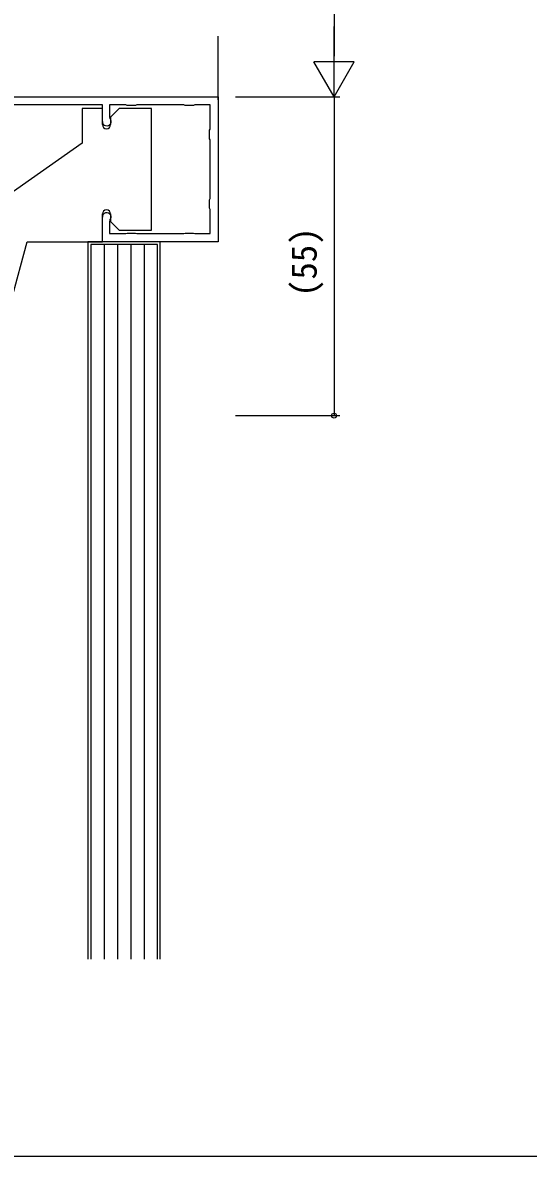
# Model space of a CAD drawing. Units: millimetres on the paper. Extents: x -437 to 438, y -233 to 230.
# Drawn here: x -147.1 to -59.8, y -233 to -37.4 of the extents above; entities that cross this region are included whole.
import ezdxf
from ezdxf.enums import TextEntityAlignment as Align

# ---------------------------------------------------------------- set-up
doc = ezdxf.new("R2010")
doc.units = ezdxf.units.MM
for name, color, linetype in [('0-3_YKK_11E', 7, 'Continuous'), ('0-4_YKK_12', 2, 'Continuous'), ('0-5_YKK_13', 4, 'Continuous'), ('0-6_YKK_D', 6, 'Continuous'), ('0-7_YKK_ZWAK', 7, 'Continuous'), ('0-8_YSS_K', 3, 'Continuous')]:
    doc.layers.add(name, color=color, linetype=linetype)
doc.styles.add('ＭＳ ゴシック', font='')
doc.styles.get('ＭＳ ゴシック').set_extended_font_data('MS Gothic')

msp = doc.modelspace()

# ---------------------------------------------------------------- linework, layer by layer
at = {"layer": '0-3_YKK_11E'}
for points in [[(-193.339, -50.206), (-113.339, -50.206), (-113.339, -75.206), (-133.339, -75.206), (-133.339, -70.956)], [(-133.339, -54.456), (-133.339, -51.606), (-163.066, -51.606), (-163.419, -52.195)], [(-132.054, -71.481), (-132.139, -71.691), (-132.139, -73.806), (-129.277, -73.806), (-129.061, -73.714), (-127.618, -73.714), (-127.401, -73.806), (-119.277, -73.806), (-119.061, -73.714), (-117.618, -73.714), (-117.401, -73.806), (-114.739, -73.806), (-114.739, -69.645), (-114.832, -69.428), (-114.832, -67.985), (-114.739, -67.768), (-114.739, -57.645), (-114.832, -57.428), (-114.832, -55.985), (-114.739, -55.768), (-114.739, -51.606), (-117.401, -51.606), (-117.618, -51.699), (-119.061, -51.699), (-119.277, -51.606), (-127.401, -51.606), (-127.618, -51.699), (-129.061, -51.699), (-129.277, -51.606), (-132.139, -51.606), (-132.139, -53.722), (-132.054, -53.932)]]:
    msp.add_lwpolyline(points, dxfattribs=at)
for centre, start, end in [((-132.589, -54.456), 180.00002, 44.41533), ((-132.589, -70.956), 315.58467, 179.99998)]:
    msp.add_arc(centre, 0.75, start, end, dxfattribs=at)
at = {"layer": '0-4_YKK_12'}
msp.add_line((-113.339, -50.706), (-113.339, -39.738), dxfattribs=at)
at = {"layer": '0-5_YKK_13'}
for p, q in [((-133.339, -52.206), (-136.839, -52.206)), ((-133.339, -55.006), (-133.339, -52.206)), ((-130.439, -52.206), (-131.939, -53.706)), ((-124.839, -52.206), (-130.439, -52.206)), ((-124.839, -73.206), (-124.839, -52.206)), ((-131.939, -53.706), (-131.939, -55.006)), ((-133.339, -75.206), (-133.339, -70.406)), ((-131.939, -70.406), (-131.939, -71.706)), ((-131.939, -71.706), (-130.439, -73.206)), ((-130.439, -73.206), (-124.839, -73.206)), ((-149.019, -85.206), (-146.339, -75.206)), ((-146.339, -75.206), (-133.339, -75.206))]:
    msp.add_line(p, q, dxfattribs=at)
msp.add_lwpolyline([(-136.839, -52.206), (-136.839, -58.206), (-149.693, -67.206)], dxfattribs=at)
for centre, start, end in [((-132.639, -55.006), 180, 0), ((-132.639, -70.406), 0, 180)]:
    msp.add_arc(centre, 0.7, start, end, dxfattribs=at)
at = {"layer": '0-6_YKK_D'}
for p, q in [((-93.339, 29.31), (-93.339, -43.206)), ((-93.339, -50.206), (-93.339, -38.082)), ((-93.339, -50.206), (-96.839, -44.144)), ((-89.839, -44.144), (-96.839, -44.144)), ((-93.339, -50.206), (-89.839, -44.144)), ((-110.339, -50.206), (-92.339, -50.206)), ((-110.339, -50.206), (-92.339, -50.206)), ((-93.339, -50.206), (-93.339, -105.206)), ((-110.339, -105.206), (-92.339, -105.206))]:
    msp.add_line(p, q, dxfattribs=at)
msp.add_circle((-93.339, -105.206), 0.425, dxfattribs=at)
at = {"layer": '0-7_YKK_ZWAK'}
msp.add_lwpolyline([(-436.9, -233.005), (438.1, -233.005), (438.1, 195.495)], dxfattribs=at)
at = {"layer": '0-8_YSS_K'}
for p, q in [((-133.041, -75.706), (-133.042, -199.006)), ((-130.741, -75.706), (-130.742, -199.006)), ((-128.441, -75.706), (-128.442, -199.006)), ((-126.141, -75.706), (-126.142, -199.006))]:
    msp.add_line(p, q, dxfattribs=at)
for points in [[(-123.342, -199.006), (-123.341, -75.206), (-135.841, -75.206), (-135.842, -199.006)], [(-123.842, -199.006), (-123.841, -75.706), (-135.341, -75.706), (-135.342, -199.006)]]:
    msp.add_lwpolyline(points, dxfattribs=at)

# ---------------------------------------------------------------- texts
at = {"layer": '0-6_YKK_D', "style": 'ＭＳ ゴシック'}
msp.add_text('(55)', height=4.399, rotation=90, dxfattribs=at).set_placement((-95.021, -84.712), align=Align.BOTTOM_LEFT)

doc.saveas('drawing.dxf')
